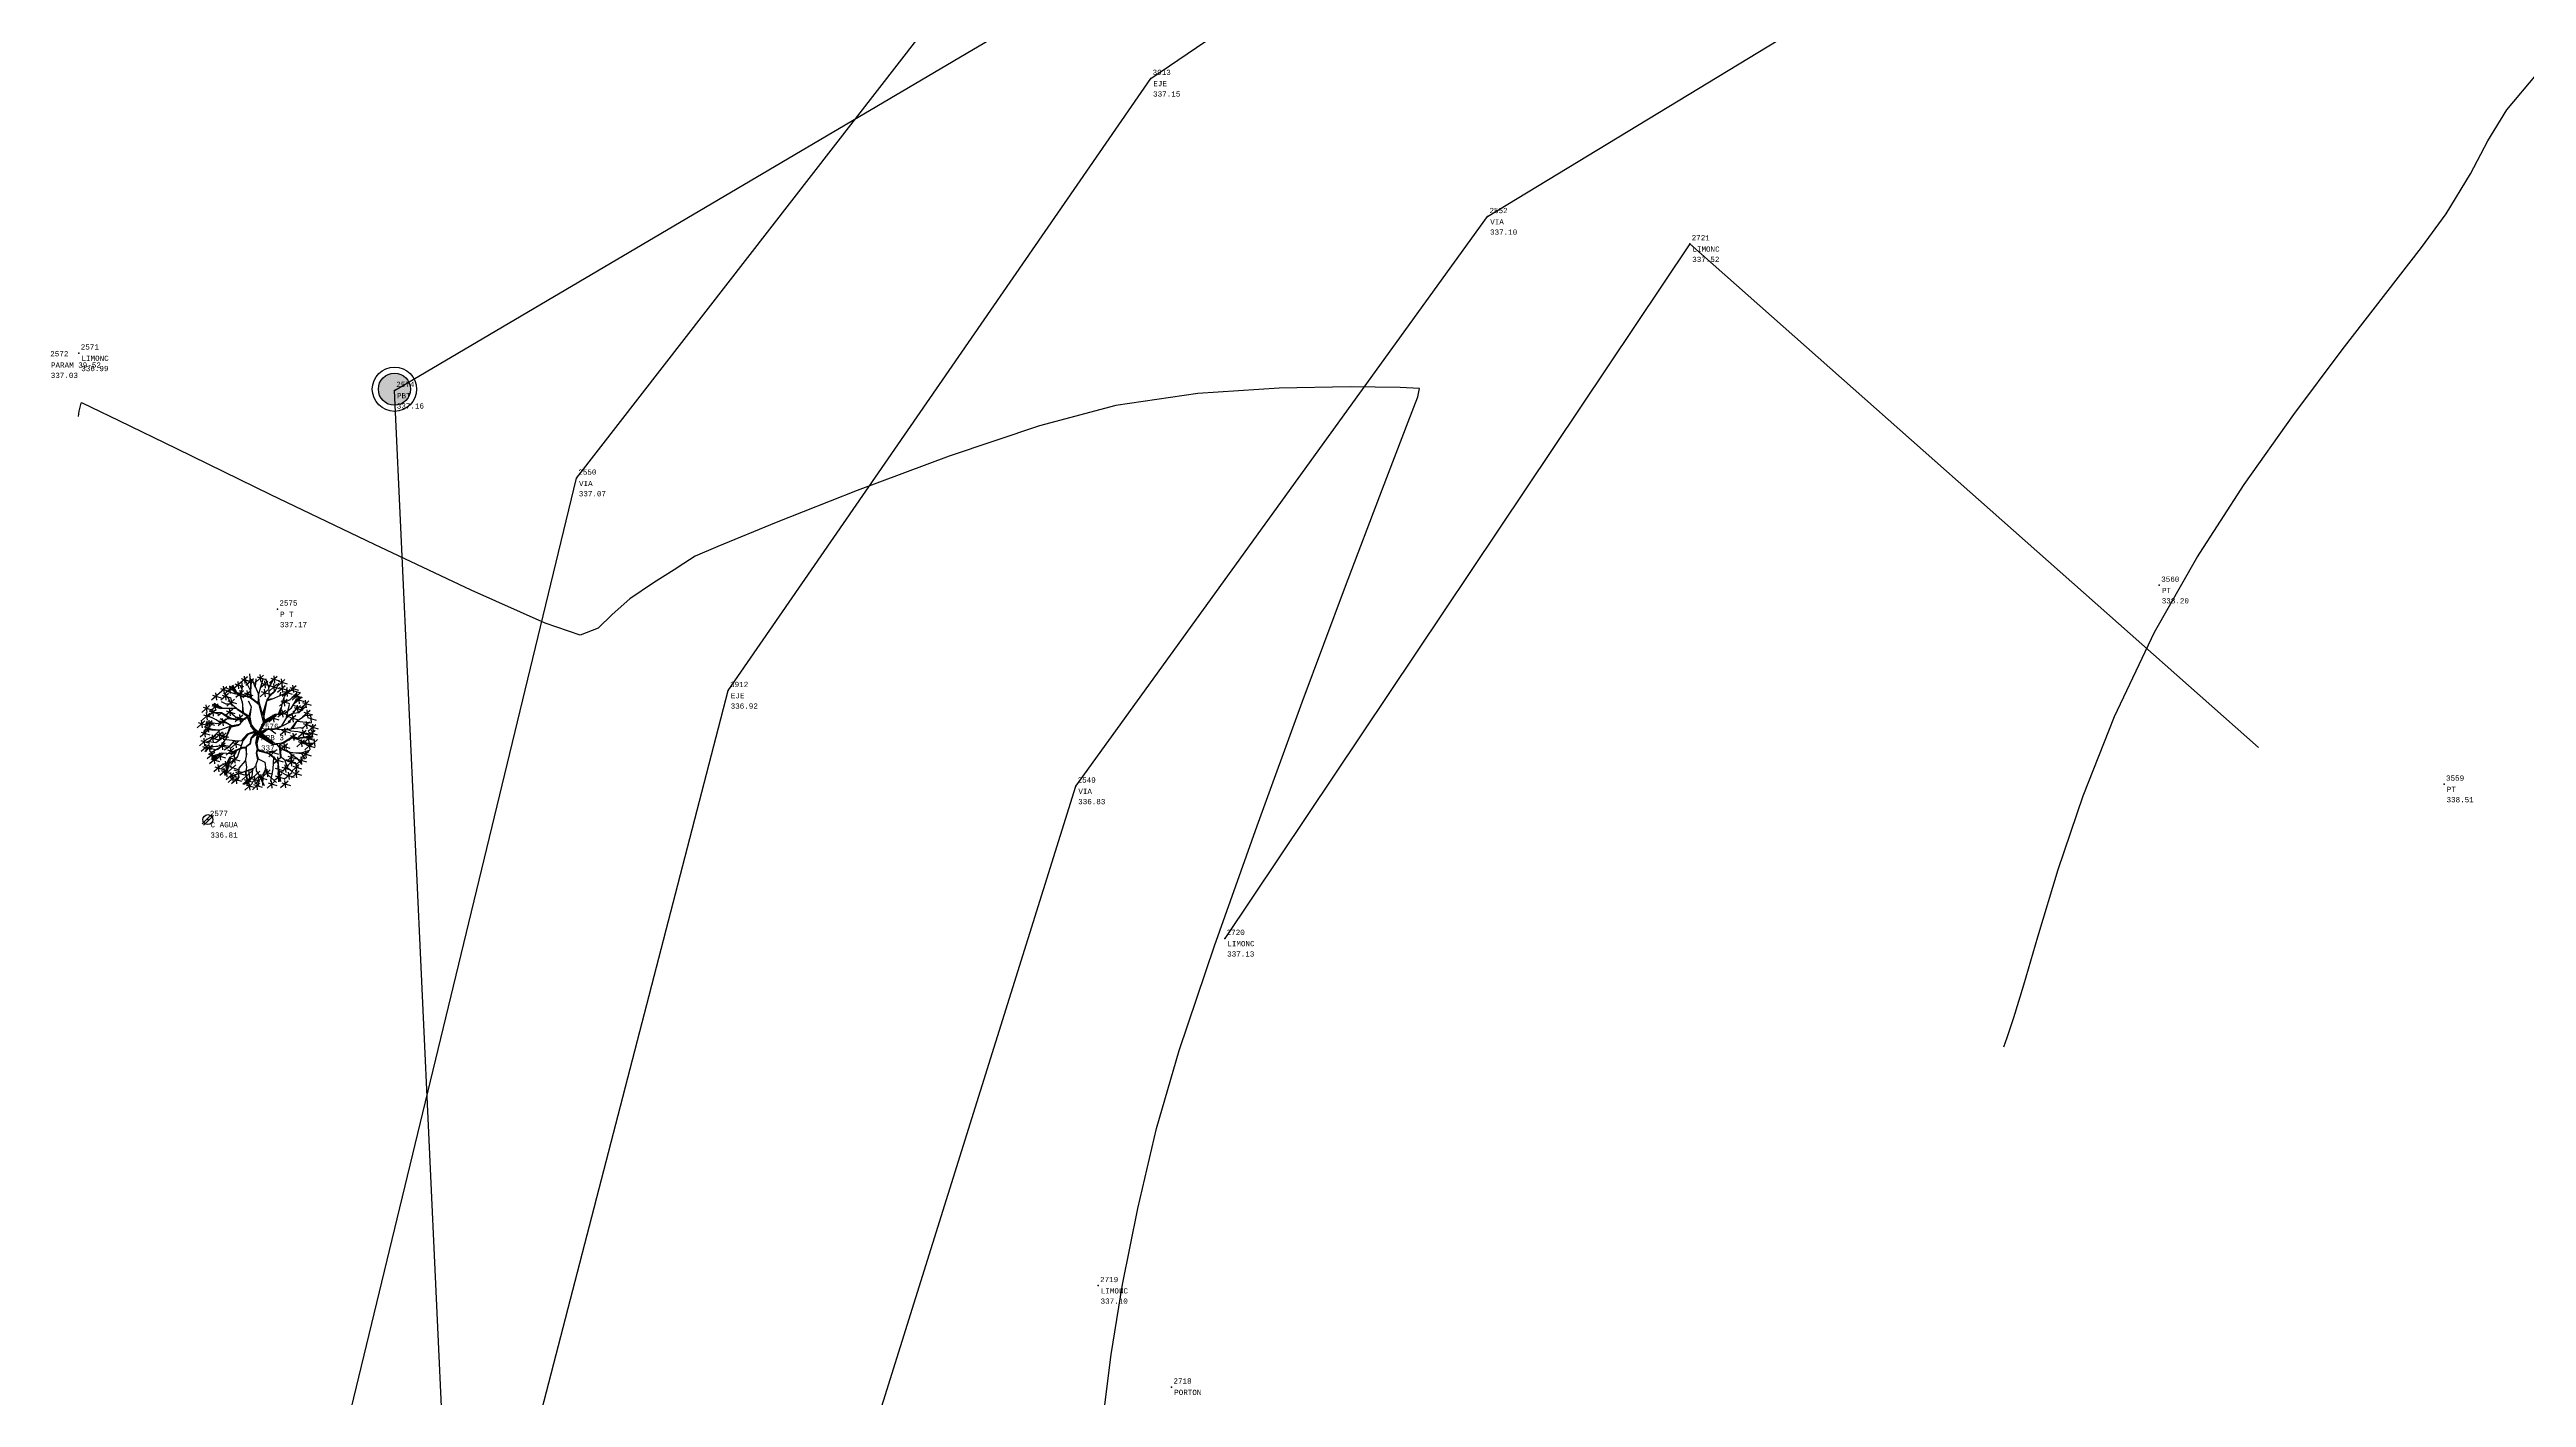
# Model space of a CAD drawing. Header units: metres. Extents: x 5050628 to 5051715, y 2427226 to 2427693.
# Drawn here: x 5051394.82 to 5051418.44, y 2427594.36 to 2427607.22 of the extents above; entities that cross this region are included whole.
import ezdxf
from ezdxf.enums import TextEntityAlignment as Align

# ---------------------------------------------------------------- set-up
doc = ezdxf.new("R2010")
doc.units = ezdxf.units.M
for name, color, linetype in [('1. Eje Vía', 7, 'Continuous'), ('2', 7, 'Continuous'), ('ARBOLES', 3, 'Continuous'), ('C-TOPO-MINR-N', 11, 'Continuous'), ('Cerca', 90, 'FENCELINE2'), ('CONTADOR AGUA', 255, 'Continuous'), ('CVL_PUNTO', 2, 'Continuous'), ('CVL_PUNTO_COR', 2, 'Continuous'), ('CVL_PUNTO_NUM', 2, 'Continuous'), ('Paramento', 7, 'Continuous'), ('POSTE', 2, 'Continuous'), ('Red Baja Tension', 30, 'Continuous'), ('Vía', 40, 'Continuous')]:
    doc.layers.add(name, color=color, linetype=linetype)
doc.layers.add('Poste Baja tension', color=30, linetype='Continuous', lineweight=100)
doc.styles.add('MONOTXT4', font='monotxt4.shx')
doc.linetypes.add('FENCELINE2', pattern='A,0.25,-0.1,[132,ltypeshp.shx,S=0.1,R=0,X=-0.1,Y=0],-0.1,1', length=1.45)

# ---------------------------------------------------------------- blocks, each defined once
blk = doc.blocks.new('ar-2')
at = {"layer": 'ARBOLES'}
for p, q in [((28.994, 112.147), (28.788, 111.964)), ((28.821, 112.102), (29.055, 112.03)), ((28.899, 112.164), (28.922, 111.964)), ((29.159, 112.15), (28.953, 111.966)), ((29.24, 111.943), (28.972, 112.031)), ((28.986, 112.105), (29.22, 112.033)), ((29.064, 112.167), (29.087, 111.966)), ((29.381, 112.272), (29.175, 112.089)), ((29.208, 112.227), (29.442, 112.155)), ((29.442, 112.04), (29.235, 111.857)), ((29.286, 112.289), (29.309, 112.089)), ((29.552, 112.413), (29.346, 112.23)), ((29.401, 112.088), (29.364, 112.162)), ((29.379, 112.368), (29.613, 112.296)), ((29.632, 112.027), (29.426, 111.844)), ((29.457, 112.43), (29.48, 112.23)), ((29.716, 112.36), (29.509, 112.177)), ((29.537, 112.044), (29.56, 111.844)), ((29.543, 112.315), (29.776, 112.243)), ((29.603, 112.491), (29.626, 112.29)), ((29.982, 112.455), (29.776, 112.272)), ((29.809, 112.411), (30.043, 112.339)), ((29.887, 112.473), (29.91, 112.272)), ((30.096, 112.061), (29.889, 111.878)), ((30.099, 112.288), (29.893, 112.105)), ((29.923, 112.016), (30.156, 111.944)), ((29.926, 112.243), (30.16, 112.171)), ((30, 112.078), (30.023, 111.878)), ((30.004, 112.305), (30.027, 112.105)), ((30.344, 112.212), (30.137, 112.029)), ((30.353, 112.423), (30.146, 112.24)), ((30.171, 112.168), (30.404, 112.095)), ((30.18, 112.379), (30.413, 112.306)), ((30.248, 112.23), (30.271, 112.029)), ((30.257, 112.441), (30.28, 112.24)), ((30.555, 112.339), (30.348, 112.155)), ((30.566, 112.171), (30.36, 111.988)), ((30.382, 112.294), (30.615, 112.222)), ((30.393, 112.127), (30.627, 112.054)), ((30.459, 112.356), (30.482, 112.155)), ((30.471, 112.189), (30.494, 111.988)), ((30.694, 112.066), (30.488, 111.883)), ((30.521, 112.021), (30.755, 111.949)), ((30.599, 112.083), (30.622, 111.883)), ((30.86, 112.173), (30.654, 111.99)), ((30.687, 112.129), (30.921, 112.056)), ((30.743, 112.051), (30.977, 111.979)), ((30.765, 112.191), (30.788, 111.99)), ((28.528, 111.641), (28.322, 111.457)), ((28.536, 111.431), (28.33, 111.248)), ((28.355, 111.596), (28.589, 111.524)), ((28.363, 111.387), (28.597, 111.315)), ((28.433, 111.658), (28.456, 111.457)), ((28.441, 111.449), (28.464, 111.248)), ((28.703, 111.533), (28.497, 111.35)), ((28.68, 111.44), (28.53, 111.502)), ((28.764, 111.682), (28.558, 111.499)), ((28.786, 111.965), (28.579, 111.782)), ((28.608, 111.55), (28.631, 111.35)), ((28.613, 111.92), (28.846, 111.848)), ((28.669, 111.7), (28.692, 111.499)), ((28.69, 111.982), (28.714, 111.782)), ((29.043, 111.964), (28.837, 111.781)), ((28.87, 111.919), (29.104, 111.847)), ((29.153, 111.542), (28.947, 111.359)), ((28.948, 111.981), (28.971, 111.781)), ((28.98, 111.498), (29.214, 111.426)), ((29.198, 111.809), (28.992, 111.626)), ((29.025, 111.764), (29.259, 111.692)), ((29.058, 111.56), (29.081, 111.359)), ((29.29, 111.272), (29.084, 111.452)), ((29.103, 111.827), (29.126, 111.626)), ((29.426, 111.381), (29.22, 111.198)), ((29.269, 111.995), (29.502, 111.923)), ((29.331, 111.398), (29.354, 111.198)), ((29.459, 111.982), (29.692, 111.91)), ((30.237, 111.392), (30.26, 111.192)), ((30.572, 111.509), (30.366, 111.326)), ((30.399, 111.465), (30.632, 111.392)), ((30.434, 111.919), (30.446, 112)), ((30.449, 111.764), (30.683, 111.692)), ((30.477, 111.527), (30.5, 111.326)), ((30.527, 111.827), (30.55, 111.626)), ((30.603, 111.328), (30.677, 111.671)), ((30.85, 111.375), (30.644, 111.192)), ((30.755, 111.392), (30.778, 111.192)), ((30.963, 111.971), (30.756, 111.788)), ((30.79, 111.926), (31.023, 111.854)), ((30.808, 111.591), (31.042, 111.519)), ((31.017, 111.865), (30.81, 111.682)), ((30.844, 111.82), (31.077, 111.748)), ((30.857, 111.782), (30.956, 111.857)), ((30.867, 111.988), (30.89, 111.788)), ((30.921, 111.882), (30.945, 111.682)), ((31.2, 111.764), (30.994, 111.581)), ((31.027, 111.72), (31.261, 111.648)), ((31.239, 111.509), (31.033, 111.326)), ((31.066, 111.465), (31.3, 111.392)), ((31.094, 111.372), (31.231, 111.378)), ((31.105, 111.782), (31.128, 111.581)), ((31.144, 111.527), (31.167, 111.326)), ((31.242, 111.382), (31.265, 111.182)), ((28.4, 111.227), (28.194, 111.044)), ((28.227, 111.182), (28.46, 111.11)), ((28.468, 110.742), (28.262, 110.559)), ((28.48, 110.97), (28.274, 110.787)), ((28.295, 110.697), (28.529, 110.625)), ((28.305, 111.244), (28.328, 111.044)), ((28.307, 110.925), (28.541, 110.853)), ((28.569, 111.108), (28.363, 110.925)), ((28.373, 110.759), (28.396, 110.559)), ((28.385, 110.987), (28.408, 110.787)), ((28.603, 111.231), (28.396, 111.048)), ((28.43, 111.186), (28.663, 111.114)), ((28.474, 111.126), (28.497, 110.925)), ((28.699, 110.836), (28.493, 110.653)), ((28.507, 111.248), (28.53, 111.048)), ((28.526, 110.791), (28.759, 110.719)), ((28.604, 110.853), (28.627, 110.653)), ((28.875, 110.925), (28.669, 110.742)), ((28.702, 110.88), (28.936, 110.808)), ((28.964, 111.276), (28.758, 111.092)), ((28.98, 110.902), (28.774, 110.719)), ((28.78, 110.942), (28.803, 110.742)), ((28.807, 110.857), (29.041, 110.785)), ((28.869, 111.293), (28.892, 111.092)), ((28.885, 110.919), (28.908, 110.719)), ((29.32, 110.686), (29.114, 110.503)), ((29.225, 110.703), (29.248, 110.503)), ((29.253, 111.336), (29.486, 111.264)), ((30.16, 111.33), (30.393, 111.258)), ((30.638, 111.025), (30.432, 110.841)), ((30.465, 110.98), (30.699, 110.908)), ((30.543, 111.042), (30.566, 110.841)), ((30.868, 110.88), (30.662, 110.697)), ((30.677, 111.33), (30.911, 111.258)), ((30.773, 110.897), (30.796, 110.697)), ((31.089, 110.713), (30.883, 110.53)), ((31.128, 110.97), (30.922, 110.787)), ((30.994, 110.73), (31.017, 110.53)), ((31.222, 111.198), (31.016, 111.015)), ((31.033, 110.987), (31.056, 110.787)), ((31.049, 111.153), (31.283, 111.081)), ((31.276, 110.82), (31.07, 110.637)), ((31.103, 110.776), (31.336, 110.704)), ((31.127, 111.215), (31.15, 111.015)), ((31.368, 110.97), (31.162, 110.787)), ((31.164, 111.32), (31.398, 111.248)), ((31.181, 110.838), (31.204, 110.637)), ((31.394, 111.125), (31.188, 110.942)), ((31.195, 110.925), (31.428, 110.853)), ((31.221, 111.081), (31.455, 111.009)), ((31.433, 110.725), (31.227, 110.542)), ((31.273, 110.987), (31.296, 110.787)), ((31.299, 111.143), (31.322, 110.942)), ((31.338, 110.742), (31.361, 110.542)), ((28.513, 110.584), (28.307, 110.401)), ((28.34, 110.539), (28.574, 110.467)), ((28.608, 110.578), (28.402, 110.395)), ((28.418, 110.601), (28.441, 110.401)), ((28.435, 110.533), (28.669, 110.461)), ((28.669, 110.386), (28.463, 110.203)), ((28.513, 110.595), (28.536, 110.395)), ((28.738, 110.254), (28.532, 110.071)), ((28.565, 110.21), (28.798, 110.138)), ((28.574, 110.403), (28.597, 110.203)), ((28.848, 110.035), (28.641, 109.852)), ((28.643, 110.272), (28.666, 110.071)), ((28.897, 110.351), (28.69, 110.168)), ((28.724, 110.306), (28.957, 110.234)), ((28.953, 110.629), (28.747, 110.446)), ((28.752, 110.053), (28.776, 109.852)), ((28.78, 110.585), (29.013, 110.513)), ((28.801, 110.368), (28.825, 110.168)), ((29.048, 110.123), (28.842, 109.94)), ((28.858, 110.647), (28.881, 110.446)), ((28.875, 110.078), (29.109, 110.006)), ((28.953, 110.14), (28.976, 109.94)), ((29.183, 110.491), (28.977, 110.308)), ((29.01, 110.446), (29.243, 110.374)), ((29.237, 110.04), (29.031, 109.856)), ((29.088, 110.508), (29.111, 110.308)), ((29.113, 110.228), (29.346, 110.156)), ((29.147, 110.641), (29.381, 110.569)), ((30.328, 110.446), (30.122, 110.263)), ((30.155, 110.402), (30.389, 110.329)), ((30.449, 110.246), (30.243, 110.063)), ((30.276, 110.201), (30.51, 110.129)), ((30.354, 110.263), (30.377, 110.063)), ((30.627, 110.614), (30.421, 110.43)), ((30.65, 110.024), (30.444, 109.841)), ((30.454, 110.569), (30.687, 110.497)), ((30.532, 110.631), (30.555, 110.43)), ((30.555, 110.041), (30.578, 109.841)), ((30.811, 110.324), (30.605, 110.14)), ((30.811, 110.191), (30.605, 110.008)), ((30.638, 110.279), (30.872, 110.207)), ((30.716, 110.341), (30.739, 110.14)), ((30.716, 110.208), (30.739, 110.008)), ((30.944, 110.051), (30.738, 109.868)), ((30.771, 110.006), (31.004, 109.934)), ((30.849, 110.068), (30.872, 109.868)), ((31.078, 110.24), (30.872, 110.057)), ((30.883, 110.226), (31.007, 110.065)), ((30.905, 110.195), (31.138, 110.123)), ((30.916, 110.668), (31.15, 110.596)), ((30.983, 110.257), (31.006, 110.057)), ((31.2, 110.407), (30.994, 110.224)), ((31.301, 110.632), (31.094, 110.449)), ((31.105, 110.425), (31.128, 110.224)), ((31.128, 110.587), (31.361, 110.515)), ((31.205, 110.649), (31.228, 110.449)), ((28.675, 109.99), (28.908, 109.918)), ((29.013, 109.94), (28.807, 109.757)), ((28.84, 109.895), (29.074, 109.823)), ((28.918, 109.957), (28.941, 109.757)), ((28.974, 109.92), (28.997, 109.72)), ((29.186, 109.821), (28.979, 109.638)), ((29.235, 109.753), (29.028, 109.57)), ((29.064, 109.995), (29.297, 109.923)), ((29.09, 109.838), (29.113, 109.638)), ((29.331, 109.718), (29.124, 109.535)), ((29.139, 109.77), (29.162, 109.57)), ((29.158, 109.673), (29.391, 109.601)), ((29.181, 109.913), (29.414, 109.841)), ((29.23, 109.845), (29.463, 109.773)), ((29.235, 109.735), (29.259, 109.535)), ((29.603, 109.817), (29.397, 109.634)), ((29.459, 109.65), (29.692, 109.578)), ((29.684, 109.547), (29.478, 109.364)), ((29.508, 109.835), (29.531, 109.634)), ((29.511, 109.502), (29.745, 109.43)), ((29.514, 109.523), (29.632, 109.679)), ((29.537, 109.712), (29.56, 109.512)), ((29.581, 109.897), (29.605, 109.696)), ((29.589, 109.564), (29.612, 109.364)), ((29.654, 109.673), (29.887, 109.601)), ((29.887, 109.874), (29.681, 109.691)), ((29.887, 109.556), (29.681, 109.373)), ((29.904, 109.773), (29.698, 109.59)), ((29.714, 109.512), (29.948, 109.44)), ((29.731, 109.735), (29.754, 109.535)), ((29.792, 109.574), (29.815, 109.373)), ((30.01, 109.763), (29.803, 109.579)), ((29.869, 109.753), (29.831, 109.61)), ((29.831, 109.61), (29.85, 109.479)), ((29.837, 109.718), (30.07, 109.646)), ((29.914, 109.78), (29.938, 109.579)), ((30.165, 109.907), (29.959, 109.724)), ((29.992, 109.862), (30.226, 109.79)), ((30.282, 109.601), (30.076, 109.418)), ((30.109, 109.556), (30.343, 109.484)), ((30.167, 109.616), (30.211, 109.523)), ((30.187, 109.618), (30.21, 109.418)), ((30.471, 109.796), (30.265, 109.613)), ((30.294, 109.956), (30.527, 109.884)), ((30.298, 109.751), (30.532, 109.679)), ((30.376, 109.813), (30.399, 109.613)), ((30.645, 109.605), (30.439, 109.422)), ((30.472, 109.561), (30.706, 109.489)), ((30.477, 109.979), (30.71, 109.907)), ((30.743, 109.829), (30.537, 109.646)), ((30.55, 109.623), (30.573, 109.422)), ((30.57, 109.784), (30.804, 109.712)), ((30.648, 109.846), (30.671, 109.646)), ((30.94, 109.879), (30.733, 109.696)), ((30.767, 109.835), (31, 109.763)), ((30.844, 109.897), (30.867, 109.696))]:
    blk.add_line(p, q, dxfattribs=at)
at = {"layer": 'ARBOLES', "color": 27}
for p, q in [((29.245, 111.956), (29.091, 112.149)), ((29.115, 112.149), (29.24, 111.988)), ((29.24, 111.988), (29.14, 112.174)), ((29.277, 111.969), (29.158, 112.187)), ((29.346, 112.057), (29.369, 111.857)), ((29.37, 111.844), (29.414, 112.149)), ((29.414, 112.149), (29.395, 112.287)), ((29.638, 112.025), (29.5, 112.311)), ((29.638, 112.218), (29.619, 112.342)), ((29.619, 111.888), (29.644, 112.043)), ((29.62, 112.377), (29.643, 112.177)), ((29.638, 112.342), (29.65, 112.224)), ((29.644, 112.043), (29.638, 112.218)), ((29.644, 111.993), (29.662, 112.348)), ((29.756, 112.137), (29.688, 112.342)), ((29.762, 112.143), (29.787, 112.361)), ((29.849, 111.956), (29.762, 112.143)), ((29.855, 111.956), (29.974, 112.361)), ((30.129, 112.131), (30.048, 112.355)), ((30.142, 111.882), (30.129, 112.131)), ((30.136, 112.137), (30.229, 112.305)), ((30.142, 111.919), (30.297, 112.038)), ((30.147, 111.882), (30.297, 112.031)), ((30.297, 112.031), (30.396, 112.249)), ((30.428, 111.913), (30.739, 112.056)), ((30.595, 111.956), (30.621, 112.125)), ((28.711, 111.253), (28.481, 111.359)), ((28.53, 111.488), (28.763, 111.416)), ((28.591, 111.638), (28.825, 111.565)), ((28.853, 111.558), (28.611, 111.664)), ((28.853, 111.564), (28.636, 111.67)), ((28.897, 111.564), (28.654, 111.695)), ((28.853, 111.44), (28.68, 111.44)), ((28.848, 111.434), (28.755, 111.366)), ((28.978, 111.677), (28.853, 111.744)), ((29.245, 111.558), (28.853, 111.558)), ((29.091, 111.303), (28.853, 111.44)), ((29.041, 111.297), (28.854, 111.434)), ((29.041, 111.839), (28.91, 111.982)), ((29.091, 111.677), (28.978, 111.677)), ((29.102, 111.683), (29.041, 111.839)), ((29.258, 111.564), (29.102, 111.683)), ((29.383, 111.888), (29.245, 111.956)), ((29.494, 111.409), (29.245, 111.558)), ((29.563, 111.334), (29.271, 111.534)), ((29.383, 111.9), (29.277, 111.969)), ((29.42, 111.733), (29.37, 111.844)), ((29.37, 111.844), (29.42, 111.683)), ((29.494, 111.894), (29.383, 111.9)), ((29.588, 111.876), (29.383, 111.888)), ((29.42, 111.683), (29.414, 111.471)), ((29.439, 111.458), (29.42, 111.733)), ((29.619, 111.888), (29.494, 111.894)), ((29.619, 111.328), (29.494, 111.409)), ((29.662, 111.601), (29.576, 111.757)), ((29.862, 111.657), (29.588, 111.876)), ((29.6, 111.352), (29.656, 111.595)), ((29.625, 111.346), (29.662, 111.601)), ((29.638, 111.906), (29.644, 111.863)), ((29.669, 111.832), (29.644, 111.993)), ((29.881, 111.664), (29.669, 111.832)), ((29.837, 111.701), (29.855, 111.95)), ((29.874, 111.677), (29.849, 111.956)), ((29.98, 111.197), (29.862, 111.657)), ((29.967, 111.378), (29.881, 111.664)), ((29.961, 111.421), (30.067, 111.77)), ((29.998, 111.352), (29.967, 111.378)), ((30.004, 111.179), (29.974, 111.346)), ((29.98, 111.384), (30.017, 111.534)), ((29.998, 111.365), (30.08, 111.794)), ((30.017, 111.179), (29.998, 111.352)), ((30.017, 111.246), (30.297, 111.409)), ((30.03, 111.209), (30.253, 111.359)), ((30.036, 111.179), (30.309, 111.396)), ((30.08, 111.794), (30.142, 111.882)), ((30.086, 111.776), (30.223, 111.82)), ((30.104, 111.813), (30.229, 111.826)), ((30.333, 111.375), (30.126, 111.192)), ((30.223, 111.82), (30.428, 111.913)), ((30.297, 111.409), (30.422, 111.421)), ((30.309, 111.396), (30.471, 111.409)), ((30.385, 111.421), (30.459, 111.59)), ((30.622, 111.809), (30.416, 111.626)), ((30.422, 111.421), (30.446, 111.502)), ((30.446, 111.502), (30.491, 111.701)), ((30.471, 111.409), (30.565, 111.446)), ((30.484, 111.714), (30.546, 111.888)), ((30.491, 111.701), (30.701, 111.8)), ((30.502, 111.739), (30.695, 111.794)), ((30.546, 111.888), (30.595, 111.956)), ((30.565, 111.446), (30.739, 111.577)), ((30.609, 111.322), (30.783, 111.434)), ((30.615, 111.366), (30.789, 111.44)), ((30.701, 111.8), (30.857, 111.963)), ((30.739, 111.577), (30.857, 111.782)), ((30.757, 111.863), (30.87, 111.943)), ((30.757, 111.85), (30.882, 111.919)), ((30.981, 111.635), (30.775, 111.452)), ((30.783, 111.648), (31.017, 111.576)), ((30.783, 111.434), (30.939, 111.453)), ((30.789, 111.434), (30.895, 111.621)), ((30.876, 111.216), (31.094, 111.372)), ((30.886, 111.653), (30.909, 111.452)), ((30.939, 111.453), (31.088, 111.652)), ((30.939, 111.453), (31.119, 111.614)), ((28.396, 111.064), (28.63, 110.991)), ((28.406, 110.992), (28.767, 110.98)), ((28.786, 110.98), (28.412, 111.011)), ((28.648, 110.817), (28.418, 110.705)), ((28.637, 111.16), (28.419, 111.135)), ((28.431, 111.16), (28.556, 111.166)), ((28.723, 111.148), (28.437, 111.198)), ((28.699, 110.637), (28.456, 110.675)), ((28.804, 110.979), (28.648, 110.817)), ((28.848, 110.743), (28.699, 110.637)), ((28.829, 111.166), (28.711, 111.253)), ((28.823, 111.166), (28.723, 111.148)), ((28.791, 111.231), (29.025, 111.159)), ((28.991, 110.793), (28.798, 110.5)), ((29.102, 111.085), (28.804, 110.979)), ((29.116, 111.085), (28.811, 111.284)), ((29.016, 111.278), (28.823, 111.166)), ((28.985, 110.805), (28.848, 110.743)), ((29.284, 110.681), (28.916, 110.724)), ((29.072, 111.067), (28.973, 110.799)), ((29.103, 111.06), (28.985, 110.805)), ((28.997, 111.173), (29.14, 111.098)), ((29.246, 111.253), (29.016, 111.278)), ((29.234, 111.272), (29.041, 111.297)), ((29.277, 111.259), (29.091, 111.303)), ((29.339, 111.129), (29.102, 111.085)), ((29.109, 111.067), (29.327, 111.116)), ((29.408, 110.693), (29.178, 110.669)), ((29.408, 111.26), (29.265, 111.26)), ((29.421, 110.687), (29.271, 110.245)), ((29.457, 111.285), (29.277, 111.259)), ((29.47, 111.285), (29.339, 111.129)), ((29.433, 111.278), (29.339, 111.129)), ((29.545, 110.868), (29.377, 110.693)), ((29.551, 110.861), (29.408, 110.693)), ((29.433, 110.693), (29.582, 110.868)), ((29.544, 111.334), (29.457, 111.285)), ((29.55, 111.309), (29.47, 111.285)), ((29.738, 110.942), (29.545, 110.868)), ((29.55, 111.309), (29.625, 111.135)), ((29.756, 110.917), (29.551, 110.861)), ((29.595, 111.266), (29.563, 111.334)), ((29.644, 111.11), (29.6, 111.322)), ((29.644, 110.774), (29.613, 110.612)), ((29.656, 111.129), (29.619, 111.328)), ((29.651, 110.743), (29.626, 110.6)), ((29.763, 110.923), (29.638, 111.098)), ((29.749, 110.967), (29.644, 111.11)), ((29.848, 110.918), (29.651, 110.743)), ((29.756, 110.992), (29.656, 111.129)), ((29.657, 110.768), (29.781, 110.936)), ((29.812, 110.923), (29.657, 110.768)), ((29.855, 110.917), (29.749, 110.967)), ((29.855, 110.917), (29.756, 110.992)), ((29.812, 110.874), (29.769, 110.625)), ((29.848, 110.918), (29.775, 110.612)), ((29.856, 110.812), (29.8, 110.618)), ((29.848, 110.918), (29.98, 111.197)), ((29.848, 110.918), (30.004, 111.179)), ((29.848, 110.918), (29.887, 110.811)), ((29.893, 110.954), (29.881, 110.917)), ((29.881, 110.917), (29.905, 110.817)), ((29.887, 110.811), (30.223, 110.599)), ((29.905, 110.817), (29.918, 110.917)), ((29.918, 110.992), (30.017, 111.16)), ((29.918, 110.936), (30.043, 111.017)), ((29.918, 110.917), (29.918, 110.992)), ((29.924, 110.911), (30.018, 110.986)), ((29.93, 110.898), (30.291, 110.618)), ((29.937, 110.805), (29.93, 110.867)), ((29.93, 110.867), (30.21, 110.655)), ((30.204, 110.631), (29.937, 110.805)), ((29.949, 110.886), (30.092, 111.005)), ((30.21, 110.655), (29.967, 110.811)), ((30.018, 110.986), (30.105, 111.017)), ((30.092, 111.005), (30.155, 111.005)), ((30.105, 111.017), (30.298, 111.017)), ((30.155, 111.005), (30.31, 110.892)), ((30.192, 110.986), (30.323, 111.011)), ((30.279, 111.017), (30.472, 111.091)), ((30.298, 111.017), (30.422, 110.992)), ((30.348, 111.017), (30.478, 111.091)), ((30.422, 110.992), (30.727, 111.017)), ((30.472, 111.091), (30.609, 111.322)), ((30.491, 111.091), (30.721, 111.21)), ((30.502, 110.649), (30.739, 110.787)), ((30.528, 110.992), (30.659, 110.986)), ((30.534, 110.643), (30.733, 110.768)), ((30.628, 111.005), (30.721, 110.955)), ((30.695, 110.835), (30.928, 110.763)), ((30.721, 110.955), (30.908, 110.942)), ((30.727, 111.017), (30.876, 111.216)), ((30.733, 110.768), (30.9, 110.737)), ((30.739, 110.787), (30.882, 110.755)), ((30.746, 111.023), (30.976, 111.048)), ((30.777, 111.036), (30.889, 111.229)), ((30.882, 110.755), (31.199, 110.787)), ((30.889, 111.216), (31.275, 111.173)), ((30.9, 110.737), (31.156, 110.631)), ((31.138, 110.612), (30.907, 110.724)), ((30.908, 110.942), (31.293, 110.874)), ((31.181, 110.811), (30.919, 110.761)), ((30.955, 110.925), (31.189, 110.853)), ((30.976, 111.048), (31.063, 111.042)), ((31.298, 110.798), (31.181, 110.811)), ((31.199, 110.787), (31.293, 110.755)), ((31.298, 110.78), (31.224, 110.792)), ((28.568, 110.525), (28.462, 110.5)), ((28.63, 110.525), (28.475, 110.482)), ((28.496, 110.341), (28.729, 110.269)), ((28.798, 110.5), (28.531, 110.339)), ((28.755, 110.538), (28.537, 110.532)), ((28.86, 110.357), (28.58, 110.27)), ((28.705, 110.282), (28.58, 110.257)), ((28.599, 110.233), (28.705, 110.282)), ((28.612, 110.208), (28.842, 110.345)), ((28.923, 110.563), (28.63, 110.525)), ((28.991, 110.096), (28.755, 109.984)), ((29.109, 110.339), (28.86, 110.357)), ((29.06, 110.538), (28.923, 110.563)), ((29.066, 110.532), (28.923, 110.438)), ((29.035, 110.158), (28.96, 109.791)), ((29.091, 110.245), (28.973, 109.766)), ((29.078, 110.251), (28.991, 110.096)), ((29.178, 110.669), (29.06, 110.538)), ((29.184, 110.282), (29.078, 110.251)), ((29.286, 110.273), (29.08, 110.09)), ((29.271, 110.245), (29.103, 110.052)), ((29.228, 110.432), (29.109, 110.339)), ((29.122, 110.332), (29.228, 110.407)), ((29.228, 110.407), (29.165, 110.282)), ((29.253, 110.426), (29.184, 110.282)), ((29.191, 110.29), (29.214, 110.09)), ((29.414, 110.507), (29.228, 110.432)), ((29.427, 110.494), (29.253, 110.426)), ((29.489, 110.152), (29.321, 109.952)), ((29.514, 110.519), (29.414, 110.507)), ((29.501, 110.482), (29.427, 110.494)), ((29.52, 110.332), (29.489, 110.152)), ((29.495, 110.164), (29.52, 109.984)), ((29.501, 110.519), (29.52, 110.332)), ((29.613, 110.612), (29.514, 110.525)), ((29.582, 110.575), (29.514, 110.519)), ((29.52, 110.307), (29.526, 110.513)), ((29.626, 110.6), (29.582, 110.575)), ((29.781, 110.027), (29.682, 109.915)), ((29.775, 110.612), (29.812, 110.457)), ((29.831, 110.195), (29.775, 110.04)), ((29.775, 110.04), (29.787, 109.884)), ((29.8, 110.45), (29.787, 110.357)), ((29.787, 110.357), (29.819, 110.183)), ((29.819, 110.432), (29.794, 110.364)), ((29.794, 110.364), (29.837, 110.208)), ((29.8, 110.618), (29.825, 110.469)), ((29.812, 110.457), (29.887, 110.413)), ((29.825, 110.469), (29.912, 110.426)), ((29.837, 110.208), (30.018, 110.12)), ((29.887, 110.413), (30.124, 110.345)), ((29.912, 110.426), (30.092, 110.37)), ((30.018, 110.12), (30.043, 109.915)), ((30.285, 110.413), (30.055, 110.382)), ((30.124, 110.37), (30.254, 110.264)), ((30.124, 110.345), (30.248, 110.245)), ((30.13, 110.37), (30.285, 110.413)), ((30.291, 110.618), (30.204, 110.631)), ((30.223, 110.599), (30.341, 110.593)), ((30.248, 110.245), (30.235, 109.934)), ((30.26, 110.257), (30.379, 110.071)), ((30.309, 110.618), (30.372, 110.618)), ((30.341, 110.593), (30.422, 110.493)), ((30.366, 110.046), (30.379, 109.853)), ((30.372, 110.618), (30.502, 110.649)), ((30.379, 110.071), (30.397, 109.884)), ((30.403, 110.581), (30.446, 110.493)), ((30.409, 110.581), (30.534, 110.643)), ((30.416, 110.488), (30.428, 110.282)), ((30.422, 110.493), (30.701, 110.369)), ((30.428, 110.282), (30.546, 110.189)), ((30.453, 110.282), (30.435, 110.482)), ((30.446, 110.493), (30.695, 110.388)), ((30.546, 110.189), (30.615, 109.971)), ((30.565, 110.171), (30.814, 110.102)), ((30.578, 110.189), (30.827, 110.108)), ((30.638, 110.146), (30.872, 110.074)), ((30.683, 110.364), (30.883, 110.226)), ((30.695, 110.388), (31, 110.35)), ((30.701, 110.369), (31.019, 110.376)), ((30.827, 110.108), (30.914, 109.977)), ((31, 110.35), (31.099, 110.195)), ((31.019, 110.376), (31.231, 110.443)), ((31.027, 110.363), (31.261, 110.29)), ((31.249, 110.581), (31.138, 110.612)), ((31.261, 110.599), (31.144, 110.625)), ((31.156, 110.631), (31.274, 110.625)), ((29.215, 109.772), (29.085, 109.691)), ((29.676, 109.915), (29.215, 109.772)), ((29.246, 109.784), (29.713, 109.952)), ((29.302, 109.679), (29.259, 109.616)), ((29.321, 109.952), (29.302, 109.679)), ((29.632, 109.695), (29.426, 109.512)), ((29.677, 109.879), (29.47, 109.696)), ((29.663, 109.729), (29.47, 109.517)), ((29.52, 109.984), (29.489, 109.753)), ((29.663, 109.722), (29.539, 109.511)), ((29.682, 109.915), (29.663, 109.729)), ((29.787, 109.884), (29.869, 109.753)), ((29.875, 109.753), (29.999, 109.492)), ((30.024, 109.909), (29.955, 109.76)), ((29.962, 109.747), (29.955, 109.486)), ((30.043, 109.915), (29.962, 109.747)), ((30.03, 109.965), (30.024, 109.909)), ((30.043, 109.915), (30.099, 109.772)), ((30.07, 109.924), (30.093, 109.724)), ((30.099, 109.772), (30.335, 109.573)), ((30.235, 109.934), (30.167, 109.616)), ((30.397, 109.585), (30.372, 109.841)), ((30.379, 109.853), (30.422, 109.592)), ((30.391, 109.884), (30.441, 109.592)), ((30.397, 109.884), (30.652, 109.735)), ((30.615, 109.971), (30.771, 109.853))]:
    blk.add_line(p, q, dxfattribs=at)
blk = doc.blocks.new('POSTE')
at = {"layer": 'POSTE'}
h = blk.add_hatch(color=30, dxfattribs=at)
edge = h.paths.add_edge_path()
edge.add_arc((992.964, 972.38), 0.558, 0, 360)
at = {"layer": 'POSTE', "color": 30}
for radius in [0.768, 0.558]:
    blk.add_circle((992.964, 972.38, 192.936), radius, dxfattribs=at)
blk = doc.blocks.new('A$Cd4a49434')
at = {"layer": 'POSTE', "xscale": 0.6787685145199105, "yscale": 0.6787685145199105, "zscale": 0.6787685145199105, "rotation": 349.84833}
blk.add_blockref('POSTE', (-779.251, -530.372, 158.248), dxfattribs=at)
blk = doc.blocks.new('CONT')
for p, q in [((-0.018, 0.018), (-0.141, -0.106)), ((-0.018, 0.018), (0.106, 0.141)), ((0.018, -0.018), (0.141, 0.106)), ((0.018, -0.018), (-0.106, -0.141))]:
    blk.add_line(p, q)
blk.add_circle((0, 0), 0.125)
blk = doc.blocks.new('A$Cf7b1f20d')
at = {"layer": '2', "xscale": 2, "yscale": 2, "zscale": 2}
blk.add_blockref('CONT', (0.28, 0.28), dxfattribs=at)

msp = doc.modelspace()

# ---------------------------------------------------------------- linework, layer by layer
at = {"layer": '1. Eje Vía', "elevation": 280.286, "flags": 128}
msp.add_lwpolyline([(5051401.29, 2427579.767), (5051399.168, 2427586.987), (5051399.424, 2427593.888), (5051401.295, 2427601.105), (5051405.324, 2427606.943), (5051411.768, 2427611.32), (5051417.723, 2427613.901), (5051424.879, 2427617.011), (5051431.43, 2427620.426), (5051437.39, 2427625.022), (5051442.677, 2427629.536)], dxfattribs=at)
at = {"layer": 'C-TOPO-MINR-N', "color": 32, "linetype": 'Continuous', "lineweight": -3}
for points in [[(5051413.461, 2427597.706, 338.966), (5051413.492, 2427597.796, 338.966), (5051413.555, 2427597.986, 338.966), (5051413.651, 2427598.297, 338.966), (5051413.785, 2427598.757, 338.966), (5051413.979, 2427599.397, 338.966), (5051414.217, 2427600.101, 338.966), (5051414.517, 2427600.859, 338.966), (5051414.898, 2427601.662, 338.966), (5051415.3, 2427602.37, 338.966), (5051415.753, 2427603.07, 338.966), (5051416.226, 2427603.738, 338.966), (5051416.687, 2427604.353, 338.966), (5051417.104, 2427604.892, 338.966), (5051417.444, 2427605.331, 338.966), (5051417.677, 2427605.65, 338.966), (5051417.91, 2427606.034, 338.966), (5051418.076, 2427606.346, 338.966), (5051418.257, 2427606.643, 338.966), (5051418.539, 2427606.979, 338.966)], [(5051404.873, 2427594.19, 337.966), (5051404.947, 2427594.774, 337.966), (5051405.056, 2427595.44, 337.966), (5051405.2, 2427596.166, 337.966), (5051405.378, 2427596.928, 337.966), (5051405.597, 2427597.672, 337.966), (5051405.932, 2427598.67, 337.966), (5051406.338, 2427599.814, 337.966), (5051406.77, 2427600.994, 337.966), (5051407.183, 2427602.102, 337.966), (5051407.534, 2427603.03, 337.966), (5051407.778, 2427603.667, 337.966), (5051407.87, 2427603.906, 337.966), (5051407.886, 2427603.986, 337.966), (5051407.703, 2427603.995, 337.966), (5051407.225, 2427604.003, 337.966), (5051406.549, 2427603.99, 337.966), (5051405.773, 2427603.937, 337.966), (5051404.993, 2427603.822, 337.966), (5051404.264, 2427603.629, 337.966), (5051403.402, 2427603.34, 337.966), (5051402.525, 2427603.014, 337.966), (5051401.751, 2427602.708, 337.966), (5051401.196, 2427602.48, 337.966), (5051400.979, 2427602.388, 337.966), (5051400.925, 2427602.353, 337.966), (5051400.872, 2427602.317, 337.966), (5051400.778, 2427602.257, 337.966), (5051400.581, 2427602.131, 337.966), (5051400.356, 2427601.98, 337.966), (5051400.187, 2427601.829, 337.966), (5051400.056, 2427601.699, 337.966), (5051399.882, 2427601.632, 337.966), (5051399.548, 2427601.748, 337.966), (5051398.843, 2427602.063, 337.966), (5051397.92, 2427602.498, 337.966), (5051396.933, 2427602.973, 337.966), (5051396.036, 2427603.409, 337.966), (5051395.486, 2427603.677, 337.966), (5051395.223, 2427603.805, 337.966), (5051395.138, 2427603.845, 337.966), (5051395.126, 2427603.85, 337.966), (5051395.122, 2427603.845, 337.966), (5051395.114, 2427603.821, 337.966), (5051395.103, 2427603.768, 337.966), (5051395.094, 2427603.719, 337.966)]]:
    msp.add_polyline3d(points, dxfattribs=at)
at = {"layer": 'Cerca', "elevation": 337.984, "flags": 128}
msp.add_lwpolyline([(5051410.465, 2427605.365), (5051406.03, 2427598.741)], dxfattribs=at)
at = {"layer": 'CVL_PUNTO', "color": 4}
for p in [(5051405.324, 2427606.943, 337.619), (5051405.324, 2427606.943, 337.619), (5051408.537, 2427605.625, 337.566), (5051408.537, 2427605.625, 337.566), (5051410.465, 2427605.365, 337.984), (5051410.465, 2427605.365, 337.984), (5051395.102, 2427604.324, 337.456), (5051395.102, 2427604.324, 337.456), (5051398.111, 2427603.967, 337.626), (5051398.111, 2427603.967, 337.626), (5051399.847, 2427603.13, 337.535), (5051399.847, 2427603.13, 337.535), (5051414.943, 2427602.109, 338.666), (5051414.943, 2427602.109, 338.666), (5051396.996, 2427601.882, 337.632), (5051396.996, 2427601.882, 337.632), (5051401.295, 2427601.105, 337.388), (5051401.295, 2427601.105, 337.388), (5051396.816, 2427600.706, 337.472), (5051396.816, 2427600.706, 337.472), (5051404.609, 2427600.194, 337.296), (5051404.609, 2427600.194, 337.296), (5051417.659, 2427600.212, 338.973), (5051417.659, 2427600.212, 338.973), (5051396.333, 2427599.875, 337.275), (5051396.333, 2427599.875, 337.275), (5051406.03, 2427598.741, 337.596), (5051406.03, 2427598.741, 337.596), (5051404.823, 2427595.43, 337.565), (5051404.823, 2427595.43, 337.565), (5051405.523, 2427594.462, 337.699), (5051405.523, 2427594.462, 337.699)]:
    msp.add_point(p, dxfattribs=at)
at = {"layer": 'Paramento', "elevation": 337.984, "flags": 128}
msp.add_lwpolyline([(5051410.465, 2427605.365), (5051415.888, 2427600.561)], dxfattribs=at)
at = {"layer": 'Red Baja Tension', "elevation": 323.355, "flags": 128}
msp.add_lwpolyline([(5051214.525, 2427564.231), (5051241.659, 2427548.434), (5051301.685, 2427534.931), (5051357.163, 2427520.468), (5051376.182, 2427506.523), (5051401.262, 2427536.202), (5051398.111, 2427603.967), (5051428.819, 2427622.067), (5051444.74, 2427634.543), (5051467.573, 2427655.58)], dxfattribs=at)
at = {"layer": 'Vía'}
for points in [[(5051399.371, 2427577.101, 336.654), (5051397.448, 2427584.199, 336.945), (5051397.186, 2427592.14, 337.184), (5051399.847, 2427603.13, 337.535), (5051404.351, 2427608.936, 337.762), (5051415.726, 2427615.681, 338.26), (5051422.278, 2427618.33, 338.611), (5051429.785, 2427622.158, 339.065), (5051434.663, 2427625.508, 339.472), (5051439.621, 2427629.814, 339.994), (5051444.812, 2427634.019, 340.535)], [(5051389.449, 2427495.505, 331.165), (5051386.085, 2427499.176, 331.231), (5051383.749, 2427504.523, 331.431), (5051383.639, 2427508.288, 331.332), (5051389.996, 2427511.331, 331.595), (5051397.441, 2427515.971, 332.135), (5051402.721, 2427521.524, 332.703), (5051407.554, 2427528.949, 333.63), (5051409.749, 2427536.571, 334.124), (5051410.941, 2427545.784, 334.697), (5051411.748, 2427554.641, 335.362), (5051410.483, 2427563.474, 335.826), (5051407.64, 2427571.595, 336.296), (5051404.101, 2427579.183, 336.565), (5051402.336, 2427584.702, 336.699), (5051402.016, 2427591.905, 337), (5051404.609, 2427600.194, 337.296), (5051408.537, 2427605.625, 337.566), (5051417.129, 2427610.847, 338.106), (5051425.252, 2427614.656, 338.492), (5051432.159, 2427618.379, 339.042), (5051437.062, 2427621.918, 339.395), (5051442.441, 2427626.621, 339.792)]]:
    msp.add_polyline3d(points, dxfattribs=at)

# ---------------------------------------------------------------- block references
at = {"layer": 'ARBOLES', "lineweight": 0, "xscale": 0.3543167345633265, "yscale": 0.3543167345633265, "zscale": 0.3543167345633265}
msp.add_blockref('ar-2', (5051386.24, 2427561.406, 337.472), dxfattribs=at)
at = {"layer": 'CONTADOR AGUA', "xscale": 0.1909267939007097, "yscale": 0.1909267939007097, "zscale": 0.1909267939007097, "rotation": 359.587882972625}
msp.add_blockref('A$Cf7b1f20d', (5051396.279, 2427599.821, 337.275), dxfattribs=at)
at = {"layer": 'Poste Baja tension', "xscale": 0.4053535161564476, "yscale": 0.4053535161564476, "zscale": 0.4053535161564476, "rotation": 359.587882972625}
msp.add_blockref('A$Cd4a49434', (5051397.899, 2427603.769, 221.606), dxfattribs=at)

# ---------------------------------------------------------------- texts
at = {"layer": 'CVL_PUNTO_COR', "color": 4, "style": 'MONOTXT4'}
for s, p in [('337.15', (5051405.347, 2427606.82, 337.619)), ('337.10', (5051408.56, 2427605.502, 337.566)), ('337.52', (5051410.488, 2427605.242, 337.984)), ('337.03', (5051394.834, 2427604.136, 337.501)), ('336.99', (5051395.125, 2427604.201, 337.456)), ('337.16', (5051398.134, 2427603.844, 337.626)), ('337.07', (5051399.87, 2427603.007, 337.535)), ('338.20', (5051414.966, 2427601.986, 338.666)), ('337.17', (5051397.019, 2427601.759, 337.632)), ('336.92', (5051401.318, 2427600.982, 337.388)), ('337.01', (5051396.839, 2427600.583, 337.472)), ('336.83', (5051404.632, 2427600.071, 337.296)), ('338.51', (5051417.682, 2427600.089, 338.973)), ('336.81', (5051396.356, 2427599.752, 337.275)), ('337.13', (5051406.053, 2427598.618, 337.596)), ('337.10', (5051404.846, 2427595.307, 337.565))]:
    msp.add_text(s, height=0.05, dxfattribs=at).set_placement(p, align=Align.TOP_LEFT)
at = {"layer": 'CVL_PUNTO_NUM', "color": 4, "style": 'MONOTXT4'}
for s, p in [('3913', (5051405.342, 2427606.961, 337.619)), ('2552', (5051408.555, 2427605.643, 337.566)), ('2721', (5051410.483, 2427605.383, 337.984)), ('2572', (5051394.829, 2427604.277, 337.501)), ('2571', (5051395.12, 2427604.342, 337.456)), ('2574', (5051398.129, 2427603.985, 337.626)), ('2550', (5051399.865, 2427603.148, 337.535)), ('3560', (5051414.961, 2427602.127, 338.666)), ('2575', (5051397.014, 2427601.9, 337.632)), ('3912', (5051401.313, 2427601.123, 337.388)), ('2576', (5051396.834, 2427600.724, 337.472)), ('2549', (5051404.627, 2427600.212, 337.296)), ('3559', (5051417.677, 2427600.23, 338.973)), ('2577', (5051396.351, 2427599.893, 337.275)), ('2720', (5051406.048, 2427598.759, 337.596)), ('2719', (5051404.841, 2427595.448, 337.565)), ('2718', (5051405.541, 2427594.48, 337.699))]:
    msp.add_text(s, height=0.05, dxfattribs=at).set_placement(p, align=Align.BOTTOM_LEFT)
for s, p in [('EJE', (5051405.349, 2427606.918, 337.619)), ('VIA', (5051408.562, 2427605.6, 337.566)), ('LIMONC', (5051410.49, 2427605.34, 337.984)), ('LIMONC', (5051395.127, 2427604.299, 337.456)), ('PARAM 39-52', (5051394.836, 2427604.234, 337.501)), ('PBT', (5051398.136, 2427603.942, 337.626)), ('VIA', (5051399.872, 2427603.105, 337.535)), ('PT', (5051414.968, 2427602.084, 338.666)), ('P T', (5051397.021, 2427601.857, 337.632)), ('EJE', (5051401.32, 2427601.08, 337.388)), ('ARB 3', (5051396.841, 2427600.681, 337.472)), ('VIA', (5051404.634, 2427600.169, 337.296)), ('PT', (5051417.684, 2427600.187, 338.973)), ('C AGUA', (5051396.358, 2427599.85, 337.275)), ('LIMONC', (5051406.055, 2427598.716, 337.596)), ('LIMONC', (5051404.848, 2427595.405, 337.565)), ('PORTON', (5051405.548, 2427594.437, 337.699))]:
    msp.add_text(s, height=0.05, dxfattribs=at).set_placement(p, align=Align.TOP_LEFT)

doc.saveas('drawing.dxf')
